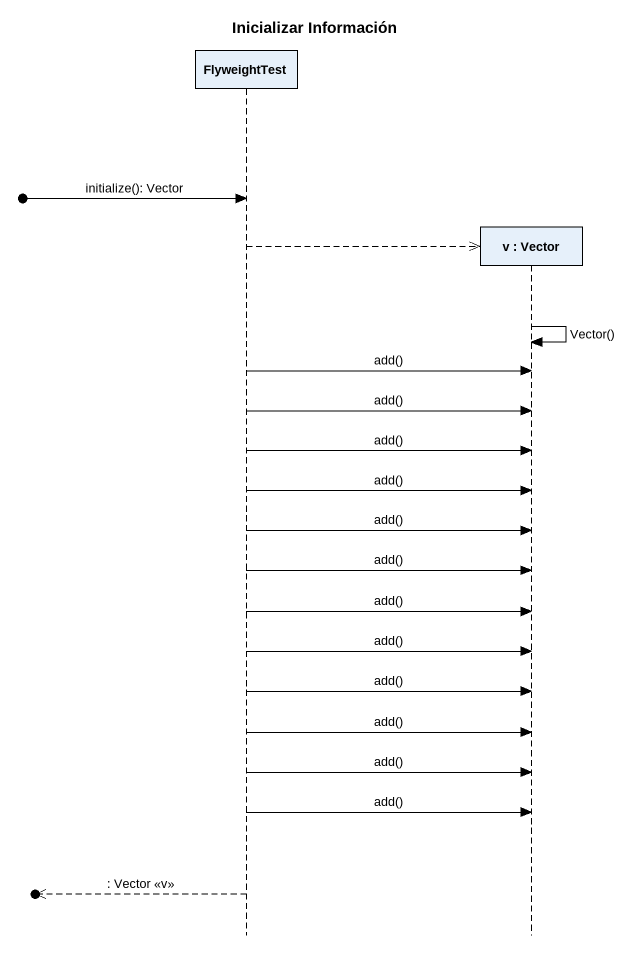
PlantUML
@startuml
title Inicializar Información
hide footbox
participant FlyweightTest
participant "v : Vector" as v

[o-> FlyweightTest : initialize(): Vector
FlyweightTest -->> v **
v -> v : Vector()
FlyweightTest -> v : add()
FlyweightTest -> v : add()
FlyweightTest -> v : add()
FlyweightTest -> v : add()
FlyweightTest -> v : add()
FlyweightTest -> v : add()
FlyweightTest -> v : add()
FlyweightTest -> v : add()
FlyweightTest -> v : add()
FlyweightTest -> v : add()
FlyweightTest -> v : add()
FlyweightTest -> v : add()
[o<<-- FlyweightTest : : Vector <<v>>
@enduml
